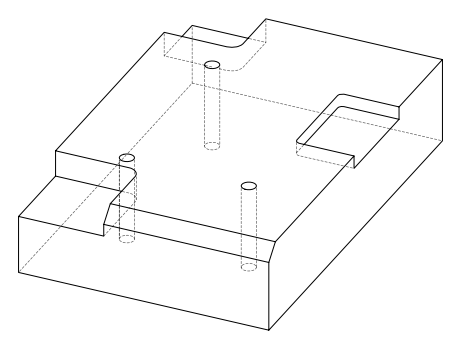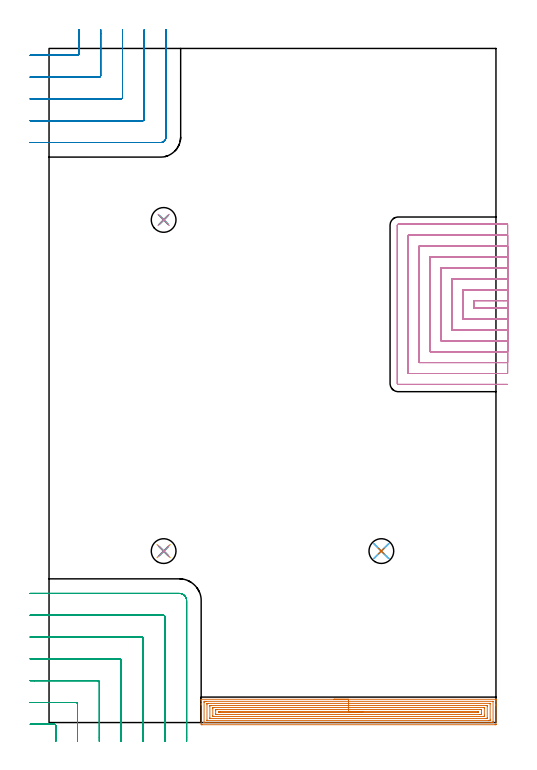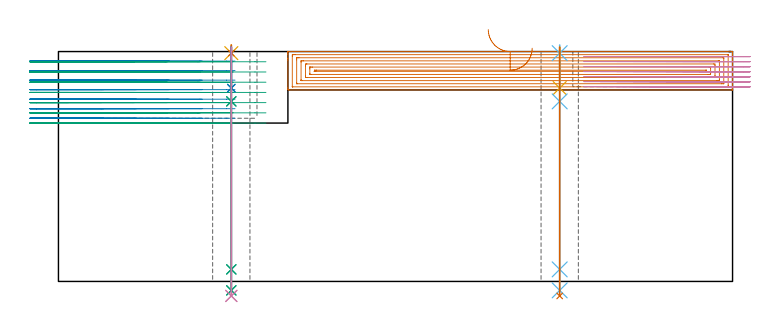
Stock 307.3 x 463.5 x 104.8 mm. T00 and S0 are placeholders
(PLAN: 16 operations, 12 tool changes, 66 min)
(1 AREA_MILL | FG_CHAMFER_SURFACE | UGT0205_001 | 11.56 min | 32199 mm3)
(2 MILL_CORNER_NOTCH_RECTANGULAR | CORNER_NOTCH_RECTANGULAR | UGT0201_094 | Follow Part, ap 5, ae 75% | 8.63 min | 204281 mm3)
(3 MILL_CORNER_NOTCH_RECTANGULAR_1 | CORNER_NOTCH_RECTANGULAR_1 | UGT0201_094 | Follow Part, ap 5, ae 75% | 12.93 min | 334184 mm3)
(4 MILL_SLOT | SLOT_PARTIAL_RECTANGULAR | NXT0201_013 | Follow Part, ap 2.5, ae 75% | 29.54 min | 139721 mm3)
(5 SPOT_DRILL | STEP1HOLE | NXT0321_9005460120000 | 0.03 min | 47 mm3)
(6 SPOT_DRILL_1 | STEP1HOLE_1 | NXT0321_9005460120000 | 0.03 min | 14 mm3)
(7 SPOT_DRILL_2 | STEP1HOLE_2 | NXT0321_9005460120000 | 0.03 min | 3 mm3)
(8 DRILL_BLIND_HOLE_INTO_CENTER | STEP1HOLE | NXT0301_082 | 0.08 min | 1463 mm3)
(9 GUN_DRILL_THROUGH_HOLE | STEP1HOLE | UGT0307_008 | 0.54 min | 8469 mm3)
(10 DRILL_TO_ENLARGE_THROUGH_HOLE | STEP1HOLE | UGT0301_044 | 0.46 min | 13790 mm3)
(11 DRILL_BLIND_HOLE_INTO_CENTER_1 | STEP1HOLE_1 | NXT0301_082 | 0.08 min | 1459 mm3)
(12 GUN_DRILL_THROUGH_HOLE_1 | STEP1HOLE_1 | UGT0307_008 | 0.54 min | 8476 mm3)
(13 DRILL_TO_ENLARGE_THROUGH_HOLE_1 | STEP1HOLE_1 | UGT0301_044 | 0.46 min | 13800 mm3)
(14 DRILL_BLIND_HOLE_INTO_CENTER_2 | STEP1HOLE_2 | NXT0301_082 | 0.08 min | 1458 mm3)
(15 GUN_DRILL_THROUGH_HOLE_2 | STEP1HOLE_2 | UGT0307_008 | 0.54 min | 8467 mm3)
(16 DRILL_TO_ENLARGE_THROUGH_HOLE_2 | STEP1HOLE_2 | UGT0301_044 | 0.46 min | 13804 mm3)
(TOOL UGT0205_001 | Chamfer Mill 20 x 3 x 45 deg. | D20 FL50 Z2)
(TOOL UGT0201_094 | End mill 20 mm | D20 FL38 Z4)
(TOOL NXT0201_013 | ENDMILL 10mm | D10 FL30 Z4)
(TOOL NXT0321_9005460120000 | NC Spot Drill, 142deg, 12mm, Carbide, Uncoated | D12 PA142 FL30 Z2)
(TOOL NXT0301_082 | Carbide Drill 11.1mm [860.1-1110-033A1-MM 2214] | D11.1 PA140 FL55 Z2)
(TOOL UGT0307_008 | Gun Drill 11 mm | D11 PA130 FL24 Z1)
(TOOL UGT0301_044 | Twist Drill 17 mm | D17 PA118 FL125 Z2)
(OP 1 AREA_MILL)
G17 G21 G94 G90
T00 M6
G54
G17 G0 G90 X195.95 Y16. S1061 M3
G43 Z114.8 H0
G94 G1 X195.988 Z113.928 F250.
X196.102 Z113.063
X196.291 Z112.212
X196.553 Z111.38
X196.887 Z110.574
X197.29 Z109.8
X197.758 Z109.064
X198.29 Z108.372
X198.879 Z107.729
X199.522 Z107.139
X200.214 Z106.608
X200.95 Z106.14
X201.724 Z105.737
X202.53 Z105.403
X203.362 Z105.141
X204.214 Z104.952
X205.078 Z104.838
X205.95 Z104.8
X307.152
X307.29 Y15.998 Z104.789
X307.297 Y15.867 Z104.659
X307.3 Y15.729 Z104.528
Y15.3 Z104.099
Y14.715 Z103.51
Y12.666 Z101.464
Y12.08 Z100.875
Y11.495 Z100.29
Y-1.093 Z87.704
X307.297 Y-1.389 Z87.408
X307.29 Y-1.492 Z87.305
X307.186 Y-1.499 Z87.299
X306.706 Y-1.5 Z87.3
X105.194 Y-1.499 Z87.301
X104.786 Y-1.495 Z87.303
X104.61 Y-1.492 Z87.305
X104.605 Y-1.093 Z87.704
X104.6 Y-0.508 Z88.289
Y12.08 Z100.875
Y12.666 Z101.464
Y12.959 Z101.755
Y14.715 Z103.51
Y15.299 Z104.099
Y15.73 Z104.529
X104.603 Y15.867 Z104.659
X104.61 Y15.998 Z104.789
X104.748 Y16. Z104.8
X205.95
Y14.586 Z103.386
X305.055 Y14.585 Z103.385
X305.268 Y14.581 Z103.381
X305.288 Y14.579 Z103.379
X305.293 Y14.565 Z103.365
X305.298 Y14.539 Z103.339
X305.299 Y14.513 Z103.313
X305.3 Y14.343 Z103.143
X305.299 Y0.663 Z89.463
X305.298 Y0.294 Z89.094
X305.29 Y-0.073 Z88.727
X304.923 Y-0.082 Z88.718
X304.79 Y-0.084 Z88.716
X304.031 Y-0.086 Z88.714
X106.845 Y-0.085 Z88.715
X106.632 Y-0.081 Z88.719
X106.612 Y-0.079 Z88.721
X106.607 Y-0.065 Z88.735
X106.602 Y-0.039 Z88.761
X106.601 Y-0.013 Z88.787
X106.6 Y0.157 Z88.957
X106.601 Y13.837 Z102.637
X106.602 Y14.206 Z103.006
X106.61 Y14.573 Z103.373
X106.977 Y14.582 Z103.382
X107.11 Y14.584 Z103.384
X107.869 Y14.586 Z103.386
X205.95
Y13.172 Z101.972
X302.923 Y13.171 Z101.971
X303.139 Y13.17 Z101.97
X303.211 Y13.168 Z101.968
X303.266 Y13.165 Z101.965
X303.29 Y13.157 Z101.957
X303.293 Y13.117 Z101.917
X303.297 Y12.959 Z101.759
X303.3 Y12.801 Z101.601
Y2.261 Z91.061
X303.298 Y1.541 Z90.341
X303.296 Y1.387 Z90.187
X303.29 Y1.337 Z90.137
X303.246 Y1.335 Z90.135
X303.139 Y1.332 Z90.132
X302.463 Y1.329 Z90.129
X302.248
X108.977
X108.761 Y1.33 Z90.13
X108.689 Y1.332 Z90.132
X108.634 Y1.335 Z90.135
X108.61 Y1.343 Z90.143
X108.607 Y1.383 Z90.183
X108.603 Y1.541 Z90.341
X108.6 Y1.699 Z90.499
Y12.239 Z101.039
X108.602 Y12.959 Z101.759
X108.604 Y13.113 Z101.913
X108.61 Y13.163 Z101.963
X108.654 Y13.165 Z101.965
X108.761 Y13.168 Z101.968
X109.437 Y13.171 Z101.971
X109.652
X205.95 Y13.172 Z101.972
Y11.757 Z100.557
X300.793 Y11.756 Z100.556
X301.181 Y11.753 Z100.553
X301.263 Y11.75 Z100.55
X301.29 Y11.746 Z100.546
X301.293 Y11.707 Z100.507
X301.296 Y11.617 Z100.417
X301.3 Y11.257 Z100.057
X301.299 Y3.298 Z92.098
X301.293 Y2.886 Z91.686
X301.29 Y2.785 Z91.585
X301.276 Y2.749 Z91.549
X301.215 Y2.748 Z91.548
X301.026 Y2.745 Z91.545
X300.464 Y2.743 Z91.543
X300.136
X111.107 Y2.744 Z91.544
X110.719 Y2.747 Z91.547
X110.637 Y2.75 Z91.55
X110.61 Y2.754 Z91.554
X110.607 Y2.793 Z91.593
X110.604 Y2.883 Z91.683
X110.6 Y3.243 Z92.043
X110.601 Y11.202 Z100.002
X110.607 Y11.614 Z100.414
X110.61 Y11.715 Z100.515
X110.624 Y11.751 Z100.551
X110.685 Y11.752 Z100.552
X110.874 Y11.755 Z100.555
X111.436 Y11.757 Z100.557
X111.764
X205.95
Y10.343 Z99.143
X298.681 Y10.342 Z99.142
X299.29 Y10.324 Z99.124
X299.299 Y9.716 Z98.516
Y5.054 Z93.854
X299.297 Y4.448 Z93.248
X299.29 Y4.176 Z92.976
X298.7 Y4.157 Z92.957
X298.681
X113.219 Y4.158 Z92.958
X112.61 Y4.176 Z92.976
X112.601 Y4.784 Z93.584
Y9.446 Z98.246
X112.603 Y10.052 Z98.852
X112.61 Y10.324 Z99.124
X113.2 Y10.343 Z99.143
X113.219
X205.95
Y8.929 Z97.729
X296.531
X296.898 Y8.927 Z97.727
X297.264 Y8.924 Z97.724
X297.283 Y8.922 Z97.722
X297.29 Y8.915 Z97.715
X297.294 Y8.875 Z97.675
X297.298 Y8.805 Z97.605
X297.3 Y8.699 Z97.499
Y8.567 Z97.367
Y6.415 Z95.215
X297.299 Y5.933 Z94.733
X297.298 Y5.735 Z94.535
X297.294 Y5.636 Z94.436
X297.29 Y5.588 Z94.388
X297.283 Y5.578 Z94.378
X297.26 Y5.576 Z94.376
X296.898 Y5.573 Z94.373
X296.373 Y5.571 Z94.371
X296.006
X115.369
X115.002 Y5.573 Z94.373
X114.636 Y5.576 Z94.376
X114.617 Y5.578 Z94.378
X114.61 Y5.586 Z94.386
X114.606 Y5.625 Z94.425
X114.602 Y5.695 Z94.495
X114.6 Y5.801 Z94.601
Y5.933 Z94.733
Y8.085 Z96.885
X114.601 Y8.567 Z97.367
X114.602 Y8.765 Z97.565
X114.606 Y8.864 Z97.664
X114.61 Y8.912 Z97.712
X114.617 Y8.922 Z97.722
X114.64 Y8.924 Z97.724
X115.002 Y8.927 Z97.727
X115.527 Y8.929 Z97.729
X115.894
X205.95
Y7.515 Z96.315
X295.114 Y7.514 Z96.314
X295.294 Y7.512 Z96.312
X295.297 Y7.51 Z96.31
X295.299 Y7.507 Z96.307
Y7.159 Z95.959
X295.298 Y7.067 Z95.867
X295.293 Y7.007 Z95.807
X295.289 Y6.991 Z95.791
X295.281 Y6.989 Z95.789
X295.249 Y6.987 Z95.787
X295.114 Y6.986 Z95.786
X294.937 Y6.985 Z95.785
X117.323
X116.786 Y6.987 Z95.787
X116.606 Y6.988 Z95.788
X116.603 Y6.99 Z95.79
X116.602 Y6.992 Z95.792
X116.749 Y7.508 Z96.308
X116.786 Y7.51 Z96.31
X116.964 Y7.513 Z96.313
X117.5 Y7.515 Z96.315
X117.677
X205.95
X206.822 Z96.353
X207.686 Z96.467
X208.538 Z96.655
X209.37 Z96.918
X210.176 Z97.252
X210.95 Z97.654
X211.686 Z98.123
X212.378 Z98.654
X213.021 Z99.244
X213.61 Z99.887
X214.142 Z100.579
X214.61 Z101.315
X215.013 Z102.088
X215.347 Z102.894
X215.609 Z103.726
X215.798 Z104.578
X215.912 Z105.443
X215.95 Z106.315
G0 Z114.8
M5
M2
(OP 2 MILL_CORNER_NOTCH_RECTANGULAR)
G17 G21 G94 G90
T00 M6
G54
G17 G0 G90 X-13. Y458.8 S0 M3
G43 Z114.8 H0
Z100.457
G94 G1 X-10. F250.
X19.506 F500.
G3 X20.5 Y459.794 R1.
G1 Y473.5
Y476.5 F250.
G0 Z114.8
X-13. Y443.8
Z100.457
G1 X-10.
X34.506 F500.
G3 X35.5 Y444.794 R1.
G1 Y473.5
Y476.5 F250.
G0 Z114.8
X-13. Y428.8
Z100.457
G1 X-10.
X49.505 F500.
G3 X50.5 Y429.795 R1.
G1 Y473.5
Y476.5 F250.
G0 Z114.8
X-13. Y413.8
Z100.457
G1 X-10.
X64.505 F500.
G3 X65.5 Y414.795 R1.
G1 Y473.5
Y476.5 F250.
G0 Z114.8
X-13. Y398.8
Z100.457
G1 X-10.
X76.6 F500.
G3 X80.5 Y402.7 R3.9
G1 Y473.5
Y476.5 F250.
G0 Z114.8
X-13. Y458.8
Z96.114
G1 X-10.
X19.506 F500.
G3 X20.5 Y459.794 R1.
G1 Y473.5
Y476.5 F250.
G0 Z114.8
X-13. Y443.8
Z96.114
G1 X-10.
X34.506 F500.
G3 X35.5 Y444.794 R1.
G1 Y473.5
Y476.5 F250.
G0 Z114.8
X-13. Y428.8
Z96.114
G1 X-10.
X49.505 F500.
G3 X50.5 Y429.795 R1.
G1 Y473.5
Y476.5 F250.
G0 Z114.8
X-13. Y413.8
Z96.114
G1 X-10.
X64.505 F500.
G3 X65.5 Y414.795 R1.
G1 Y473.5
Y476.5 F250.
G0 Z114.8
X-13. Y398.8
Z96.114
G1 X-10.
X76.6 F500.
G3 X80.5 Y402.7 R3.9
G1 Y473.5
Y476.5 F250.
G0 Z114.8
X-13. Y458.8
Z91.771
G1 X-10.
X19.506 F500.
G3 X20.5 Y459.794 R1.
G1 Y473.5
Y476.5 F250.
G0 Z114.8
X-13. Y443.8
Z91.771
G1 X-10.
X34.506 F500.
G3 X35.5 Y444.794 R1.
G1 Y473.5
Y476.5 F250.
G0 Z114.8
X-13. Y428.8
Z91.771
G1 X-10.
X49.505 F500.
G3 X50.5 Y429.795 R1.
G1 Y473.5
Y476.5 F250.
G0 Z114.8
X-13. Y413.8
Z91.771
G1 X-10.
X64.505 F500.
G3 X65.5 Y414.795 R1.
G1 Y473.5
Y476.5 F250.
G0 Z114.8
X-13. Y398.8
Z91.771
G1 X-10.
X76.6 F500.
G3 X80.5 Y402.7 R3.9
G1 Y473.5
Y476.5 F250.
G0 Z114.8
X-13. Y458.8
Z87.429
G1 X-10.
X19.506 F500.
G3 X20.5 Y459.794 R1.
G1 Y473.5
Y476.5 F250.
G0 Z114.8
X-13. Y443.8
Z87.429
G1 X-10.
X34.506 F500.
G3 X35.5 Y444.794 R1.
G1 Y473.5
Y476.5 F250.
G0 Z114.8
X-13. Y428.8
Z87.429
G1 X-10.
X49.505 F500.
G3 X50.5 Y429.795 R1.
G1 Y473.5
Y476.5 F250.
G0 Z114.8
X-13. Y413.8
Z87.429
G1 X-10.
X64.505 F500.
G3 X65.5 Y414.795 R1.
G1 Y473.5
Y476.5 F250.
G0 Z114.8
X-13. Y398.8
Z87.429
G1 X-10.
X76.6 F500.
G3 X80.5 Y402.7 R3.9
G1 Y473.5
Y476.5 F250.
G0 Z114.8
X-13. Y458.8
Z83.086
G1 X-10.
X19.506 F500.
G3 X20.5 Y459.794 R1.
G1 Y473.5
Y476.5 F250.
G0 Z114.8
X-13. Y443.8
Z83.086
G1 X-10.
X34.506 F500.
G3 X35.5 Y444.794 R1.
G1 Y473.5
Y476.5 F250.
G0 Z114.8
X-13. Y428.8
Z83.086
G1 X-10.
X49.505 F500.
G3 X50.5 Y429.795 R1.
G1 Y473.5
Y476.5 F250.
G0 Z114.8
X-13. Y413.8
Z83.086
G1 X-10.
X64.505 F500.
G3 X65.5 Y414.795 R1.
G1 Y473.5
Y476.5 F250.
G0 Z114.8
X-13. Y398.8
Z83.086
G1 X-10.
X76.6 F500.
G3 X80.5 Y402.7 R3.9
G1 Y473.5
Y476.5 F250.
G0 Z114.8
X-13. Y458.8
Z78.743
G1 X-10.
X19.506 F500.
G3 X20.5 Y459.794 R1.
G1 Y473.5
Y476.5 F250.
G0 Z114.8
X-13. Y443.8
Z78.743
G1 X-10.
X34.506 F500.
G3 X35.5 Y444.794 R1.
G1 Y473.5
Y476.5 F250.
G0 Z114.8
X-13. Y428.8
Z78.743
G1 X-10.
X49.505 F500.
G3 X50.5 Y429.795 R1.
G1 Y473.5
Y476.5 F250.
G0 Z114.8
X-13. Y413.8
Z78.743
G1 X-10.
X64.505 F500.
G3 X65.5 Y414.795 R1.
G1 Y473.5
Y476.5 F250.
G0 Z114.8
X-13. Y398.8
Z78.743
G1 X-10.
X76.6 F500.
G3 X80.5 Y402.7 R3.9
G1 Y473.5
Y476.5 F250.
G0 Z114.8
X-13. Y458.8
Z74.4
G1 X-10.
X19.506 F500.
G3 X20.5 Y459.794 R1.
G1 Y473.5
Y476.5 F250.
G0 Z114.8
X-13. Y443.8
Z74.4
G1 X-10.
X34.506 F500.
G3 X35.5 Y444.794 R1.
G1 Y473.5
Y476.5 F250.
G0 Z114.8
X-13. Y428.8
Z74.4
G1 X-10.
X49.505 F500.
G3 X50.5 Y429.795 R1.
G1 Y473.5
Y476.5 F250.
G0 Z114.8
X-13. Y413.8
Z74.4
G1 X-10.
X64.505 F500.
G3 X65.5 Y414.795 R1.
G1 Y473.5
Y476.5 F250.
G0 Z114.8
X-13. Y398.8
Z74.4
G1 X-10.
X76.6 F500.
G3 X80.5 Y402.7 R3.9
G1 Y473.5
Y476.5 F250.
G0 Z114.8
M5
M2
(OP 3 MILL_CORNER_NOTCH_RECTANGULAR_1)
G17 G21 G94 G90
T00 M6
G54
G17 G0 G90 X4.6 Y-13. S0 M3
G43 Z114.8 H0
Z100.143
G94 G1 Y-10. F250.
Y-2.193 F500.
G3 X3.607 Y-1.2 R1.
G1 X-9.928
X-12.928 F250.
G0 Z114.8
X19.6 Y-13.
Z100.143
G1 Y-10.
Y12.806 F500.
G3 X18.606 Y13.8 R1.
G1 X-10.
X-13. F250.
G0 Z114.8
X34.6 Y-13.
Z100.143
G1 Y-10.
Y27.806 F500.
G3 X33.606 Y28.8 R1.
G1 X-10.
X-13. F250.
G0 Z114.8
X49.6 Y-13.
Z100.143
G1 Y-10.
Y42.806 F500.
G3 X48.606 Y43.8 R1.
G1 X-10.
X-13. F250.
G0 Z114.8
X64.6 Y-13.
Z100.143
G1 Y-10.
Y57.805 F500.
G3 X63.605 Y58.8 R1.
G1 X-10.
X-13. F250.
G0 Z114.8
X79.6 Y-13.
Z100.143
G1 Y-10.
Y72.805 F500.
G3 X78.605 Y73.8 R1.
G1 X-10.
X-13. F250.
G0 Z114.8
X94.6 Y-13.
Z100.143
G1 Y-10.
Y83.8 F500.
G3 X89.6 Y88.8 R5.
G1 X-10.
X-13. F250.
G0 Z114.8
X4.6 Y-13.
Z95.486
G1 Y-10.
Y-2.193 F500.
G3 X3.607 Y-1.2 R1.
G1 X-9.928
X-12.928 F250.
G0 Z114.8
X19.6 Y-13.
Z95.486
G1 Y-10.
Y12.807 F500.
G3 X18.607 Y13.8 R1.
G1 X-10.
X-13. F250.
G0 Z114.8
X34.6 Y-13.
Z95.486
G1 Y-10.
Y27.806 F500.
G3 X33.606 Y28.8 R1.
G1 X-10.
X-13. F250.
G0 Z114.8
X49.6 Y-13.
Z95.486
G1 Y-10.
Y42.806 F500.
G3 X48.606 Y43.8 R1.
G1 X-10.
X-13. F250.
G0 Z114.8
X64.6 Y-13.
Z95.486
G1 Y-10.
Y57.805 F500.
G3 X63.605 Y58.8 R1.
G1 X-10.
X-13. F250.
G0 Z114.8
X79.6 Y-13.
Z95.486
G1 Y-10.
Y72.805 F500.
G3 X78.605 Y73.8 R1.
G1 X-10.
X-13. F250.
G0 Z114.8
X94.6 Y-13.
Z95.486
G1 Y-10.
Y83.8 F500.
G3 X89.6 Y88.8 R5.
G1 X-10.
X-13. F250.
G0 Z114.8
X4.6 Y-13.
Z90.829
G1 Y-10.
Y-2.193 F500.
G3 X3.607 Y-1.2 R1.
G1 X-9.928
X-12.928 F250.
G0 Z114.8
X19.6 Y-13.
Z90.829
G1 Y-10.
Y12.807 F500.
G3 X18.607 Y13.8 R1.
G1 X-10.
X-13. F250.
G0 Z114.8
X34.6 Y-13.
Z90.829
G1 Y-10.
Y27.806 F500.
G3 X33.606 Y28.8 R1.
G1 X-10.
X-13. F250.
G0 Z114.8
X49.6 Y-13.
Z90.829
G1 Y-10.
Y42.806 F500.
G3 X48.606 Y43.8 R1.
G1 X-10.
X-13. F250.
G0 Z114.8
X64.6 Y-13.
Z90.829
G1 Y-10.
Y57.805 F500.
G3 X63.605 Y58.8 R1.
G1 X-10.
X-13. F250.
G0 Z114.8
X79.6 Y-13.
Z90.829
G1 Y-10.
Y72.805 F500.
G3 X78.605 Y73.8 R1.
G1 X-10.
X-13. F250.
G0 Z114.8
X94.6 Y-13.
Z90.829
G1 Y-10.
Y83.8 F500.
G3 X89.6 Y88.8 R5.
G1 X-10.
X-13. F250.
G0 Z114.8
X4.6 Y-13.
Z86.171
G1 Y-10.
Y-2.193 F500.
G3 X3.607 Y-1.2 R1.
G1 X-9.928
X-12.928 F250.
G0 Z114.8
X19.6 Y-13.
Z86.171
G1 Y-10.
Y12.807 F500.
G3 X18.607 Y13.8 R1.
G1 X-10.
X-13. F250.
G0 Z114.8
X34.6 Y-13.
Z86.171
G1 Y-10.
Y27.806 F500.
G3 X33.606 Y28.8 R1.
G1 X-10.
X-13. F250.
G0 Z114.8
X49.6 Y-13.
Z86.171
G1 Y-10.
Y42.806 F500.
G3 X48.606 Y43.8 R1.
G1 X-10.
X-13. F250.
G0 Z114.8
X64.6 Y-13.
Z86.171
G1 Y-10.
Y57.805 F500.
G3 X63.605 Y58.8 R1.
G1 X-10.
X-13. F250.
G0 Z114.8
X79.6 Y-13.
Z86.171
G1 Y-10.
Y72.805 F500.
G3 X78.605 Y73.8 R1.
G1 X-10.
X-13. F250.
G0 Z114.8
X94.6 Y-13.
Z86.171
G1 Y-10.
Y83.8 F500.
G3 X89.6 Y88.8 R5.
G1 X-10.
X-13. F250.
G0 Z114.8
X4.6 Y-13.
Z81.514
G1 Y-10.
Y-2.193 F500.
G3 X3.607 Y-1.2 R1.
G1 X-9.928
X-12.928 F250.
G0 Z114.8
X19.6 Y-13.
Z81.514
G1 Y-10.
Y12.807 F500.
G3 X18.607 Y13.8 R1.
G1 X-10.
X-13. F250.
G0 Z114.8
X34.6 Y-13.
Z81.514
G1 Y-10.
Y27.806 F500.
G3 X33.606 Y28.8 R1.
G1 X-10.
X-13. F250.
G0 Z114.8
X49.6 Y-13.
Z81.514
G1 Y-10.
Y42.806 F500.
G3 X48.606 Y43.8 R1.
G1 X-10.
X-13. F250.
G0 Z114.8
X64.6 Y-13.
Z81.514
G1 Y-10.
Y57.805 F500.
G3 X63.605 Y58.8 R1.
G1 X-10.
X-13. F250.
G0 Z114.8
X79.6 Y-13.
Z81.514
G1 Y-10.
Y72.805 F500.
G3 X78.605 Y73.8 R1.
G1 X-10.
X-13. F250.
G0 Z114.8
X94.6 Y-13.
Z81.514
G1 Y-10.
Y83.8 F500.
G3 X89.6 Y88.8 R5.
G1 X-10.
X-13. F250.
G0 Z114.8
X4.6 Y-13.
Z76.857
G1 Y-10.
Y-2.193 F500.
G3 X3.607 Y-1.2 R1.
G1 X-9.928
X-12.928 F250.
G0 Z114.8
X19.6 Y-13.
Z76.857
G1 Y-10.
Y12.807 F500.
G3 X18.607 Y13.8 R1.
G1 X-10.
X-13. F250.
G0 Z114.8
X34.6 Y-13.
Z76.857
G1 Y-10.
Y27.806 F500.
G3 X33.606 Y28.8 R1.
G1 X-10.
X-13. F250.
G0 Z114.8
X49.6 Y-13.
Z76.857
G1 Y-10.
Y42.806 F500.
G3 X48.606 Y43.8 R1.
G1 X-10.
X-13. F250.
G0 Z114.8
X64.6 Y-13.
Z76.857
G1 Y-10.
Y57.805 F500.
G3 X63.605 Y58.8 R1.
G1 X-10.
X-13. F250.
G0 Z114.8
X79.6 Y-13.
Z76.857
G1 Y-10.
Y72.805 F500.
G3 X78.605 Y73.8 R1.
G1 X-10.
X-13. F250.
G0 Z114.8
X94.6 Y-13.
Z76.857
G1 Y-10.
Y83.8 F500.
G3 X89.6 Y88.8 R5.
G1 X-10.
X-13. F250.
G0 Z114.8
X4.6 Y-13.
Z72.2
G1 Y-10.
Y-2.193 F500.
G3 X3.607 Y-1.2 R1.
G1 X-9.928
X-12.928 F250.
G0 Z114.8
X19.6 Y-13.
Z72.2
G1 Y-10.
Y12.807 F500.
G3 X18.607 Y13.8 R1.
G1 X-10.
X-13. F250.
G0 Z114.8
X34.6 Y-13.
Z72.2
G1 Y-10.
Y27.806 F500.
G3 X33.606 Y28.8 R1.
G1 X-10.
X-13. F250.
G0 Z114.8
X49.6 Y-13.
Z72.2
G1 Y-10.
Y42.806 F500.
G3 X48.606 Y43.8 R1.
G1 X-10.
X-13. F250.
G0 Z114.8
X64.6 Y-13.
Z72.2
G1 Y-10.
Y57.805 F500.
G3 X63.605 Y58.8 R1.
G1 X-10.
X-13. F250.
G0 Z114.8
X79.6 Y-13.
Z72.2
G1 Y-10.
Y72.805 F500.
G3 X78.605 Y73.8 R1.
G1 X-10.
X-13. F250.
G0 Z114.8
X94.6 Y-13.
Z72.2
G1 Y-10.
Y83.8 F500.
G3 X89.6 Y88.8 R5.
G1 X-10.
X-13. F250.
G0 Z114.8
M5
M2
(OP 4 MILL_SLOT)
G17 G21 G94 G90
T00 M6
G54
G17 G0 G90 X315.3 Y290.1 S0 M3
G43 Z114.8 H0
Z102.514
G94 G1 X312.3 F250.
X292. F500.
Y285.
X312.3
X315.3 F250.
Y297.6
X312.3
X284.5 F500.
Y277.5
X312.3
X315.3 F250.
Y305.1
X312.3
X277. F500.
Y270.
X312.3
X315.3 F250.
Y312.6
X312.3
X269.5 F500.
Y262.5
X312.3
X315.3 F250.
Y320.1
X312.3
X262. F500.
Y255.
X312.3
X315.3 F250.
Y327.6
X312.3
X254.5 F500.
Y247.5
X312.3
X315.3 F250.
Y335.1
X312.3
X247. F500.
Y240.
X312.3
X315.3 F250.
Y342.6
X312.3
X240.1 F500.
G3 X239.5 Y342. R0.6
G1 Y233.1
G3 X240.1 Y232.5 R0.6
G1 X312.3
X315.3 F250.
G0 Y290.1 Z100.229
G1 X312.3
X292. F500.
Y285.
X312.3
X315.3 F250.
Y297.6
X312.3
X284.5 F500.
Y277.5
X312.3
X315.3 F250.
Y305.1
X312.3
X277. F500.
Y270.
X312.3
X315.3 F250.
Y312.6
X312.3
X269.5 F500.
Y262.5
X312.3
X315.3 F250.
Y320.1
X312.3
X262. F500.
Y255.
X312.3
X315.3 F250.
Y327.6
X312.3
X254.5 F500.
Y247.5
X312.3
X315.3 F250.
Y335.1
X312.3
X247. F500.
Y240.
X312.3
X315.3 F250.
Y342.6
X312.3
X240.1 F500.
G3 X239.5 Y342. R0.6
G1 Y233.1
G3 X240.1 Y232.5 R0.6
G1 X312.3
X315.3 F250.
G0 Y290.1 Z97.943
G1 X312.3
X292. F500.
Y285.
X312.3
X315.3 F250.
Y297.6
X312.3
X284.5 F500.
Y277.5
X312.3
X315.3 F250.
Y305.1
X312.3
X277. F500.
Y270.
X312.3
X315.3 F250.
Y312.6
X312.3
X269.5 F500.
Y262.5
X312.3
X315.3 F250.
Y320.1
X312.3
X262. F500.
Y255.
X312.3
X315.3 F250.
Y327.6
X312.3
X254.5 F500.
Y247.5
X312.3
X315.3 F250.
Y335.1
X312.3
X247. F500.
Y240.
X312.3
X315.3 F250.
Y342.6
X312.3
X240.1 F500.
G3 X239.5 Y342. R0.6
G1 Y233.1
G3 X240.1 Y232.5 R0.6
G1 X312.3
X315.3 F250.
G0 Y290.1 Z95.657
G1 X312.3
X292. F500.
Y285.
X312.3
X315.3 F250.
Y297.6
X312.3
X284.5 F500.
Y277.5
X312.3
X315.3 F250.
Y305.1
X312.3
X277. F500.
Y270.
X312.3
X315.3 F250.
Y312.6
X312.3
X269.5 F500.
Y262.5
X312.3
X315.3 F250.
Y320.1
X312.3
X262. F500.
Y255.
X312.3
X315.3 F250.
Y327.6
X312.3
X254.5 F500.
Y247.5
X312.3
X315.3 F250.
Y335.1
X312.3
X247. F500.
Y240.
X312.3
X315.3 F250.
Y342.6
X312.3
X240.1 F500.
G3 X239.5 Y342. R0.6
G1 Y233.1
G3 X240.1 Y232.5 R0.6
G1 X312.3
X315.3 F250.
G0 Y290.1 Z93.371
G1 X312.3
X292. F500.
Y285.
X312.3
X315.3 F250.
Y297.6
X312.3
X284.5 F500.
Y277.5
X312.3
X315.3 F250.
Y305.1
X312.3
X277. F500.
Y270.
X312.3
X315.3 F250.
Y312.6
X312.3
X269.5 F500.
Y262.5
X312.3
X315.3 F250.
Y320.1
X312.3
X262. F500.
Y255.
X312.3
X315.3 F250.
Y327.6
X312.3
X254.5 F500.
Y247.5
X312.3
X315.3 F250.
Y335.1
X312.3
X247. F500.
Y240.
X312.3
X315.3 F250.
Y342.6
X312.3
X240.1 F500.
G3 X239.5 Y342. R0.6
G1 Y233.1
G3 X240.1 Y232.5 R0.6
G1 X312.3
X315.3 F250.
G0 Y290.1 Z91.086
G1 X312.3
X292. F500.
Y285.
X312.3
X315.3 F250.
Y297.6
X312.3
X284.5 F500.
Y277.5
X312.3
X315.3 F250.
Y305.1
X312.3
X277. F500.
Y270.
X312.3
X315.3 F250.
Y312.6
X312.3
X269.5 F500.
Y262.5
X312.3
X315.3 F250.
Y320.1
X312.3
X262. F500.
Y255.
X312.3
X315.3 F250.
Y327.6
X312.3
X254.5 F500.
Y247.5
X312.3
X315.3 F250.
Y335.1
X312.3
X247. F500.
Y240.
X312.3
X315.3 F250.
Y342.6
X312.3
X240.1 F500.
G3 X239.5 Y342. R0.6
G1 Y233.1
G3 X240.1 Y232.5 R0.6
G1 X312.3
X315.3 F250.
G0 Y290.1 Z88.8
G1 X312.3
X292. F500.
Y285.
X312.3
X315.3 F250.
Y297.6
X312.3
X284.5 F500.
Y277.5
X312.3
X315.3 F250.
Y305.1
X312.3
X277. F500.
Y270.
X312.3
X315.3 F250.
Y312.6
X312.3
X269.5 F500.
Y262.5
X312.3
X315.3 F250.
Y320.1
X312.3
X262. F500.
Y255.
X312.3
X315.3 F250.
Y327.6
X312.3
X254.5 F500.
Y247.5
X312.3
X315.3 F250.
Y335.1
X312.3
X247. F500.
Y240.
X312.3
X315.3 F250.
Y342.6
X312.3
X240.1 F500.
G3 X239.5 Y342. R0.6
G1 Y233.1
G3 X240.1 Y232.5 R0.6
G1 X312.3
X315.3 F250.
G0 Z114.8
M5
M2
(OP 5 SPOT_DRILL)
G17 G21 G94 G90
T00 M6
G54
G17 G0 G90 X78.8 Y117.9 S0 M3
G43 Z114.8 H0
G94 G81 G98 Z104.068 F250. R107.8
G80
M5
M2
(OP 6 SPOT_DRILL_1)
G17 G21 G94 G90
T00 M6
G54
G17 G0 G90 X228.5 Y117.9 S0 M3
G43 Z114.8 H0
G94 G81 G98 Z104.068 F250. R107.8
G80
M5
M2
(OP 7 SPOT_DRILL_2)
G17 G21 G94 G90
T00 M6
G54
G17 G0 G90 X78.8 Y345.6 S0 M3
G43 Z114.8 H0
G94 G81 G98 Z104.068 F250. R107.8
G80
M5
M2
(OP 8 DRILL_BLIND_HOLE_INTO_CENTER)
G17 G21 G94 G90
T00 M6
G54
G17 G0 G90 X78.8 Y117.9 S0 M3
G43 Z114.8 H1
G94 G81 G98 Z88.15 F250. R106.8
G80
M5
M2
(OP 9 GUN_DRILL_THROUGH_HOLE)
G17 G21 G94 G90
T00 M6
G54
G17 G0 G90 X78.8 Y117.9 M8
G43 Z114.8 H0
Z100.989
S716 M3
G94 G1 Z82.087 F125. M26
G4 X.084
Z5.5 F250.
G4 X.084
Z-4.065 F125.
G4 X.084
M5
M9
G0 Z100.989
Z114.8
M2
(OP 10 DRILL_TO_ENLARGE_THROUGH_HOLE)
G17 G21 G94 G90
T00 M6
G54
G17 G0 G90 X78.8 Y117.9 S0 M3
G43 Z114.8 H0
G94 G73 G98 Z-6.607 F250. Q15.915 R106.8
G80
M5
M2
(OP 11 DRILL_BLIND_HOLE_INTO_CENTER_1)
G17 G21 G94 G90
T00 M6
G54
G17 G0 G90 X228.5 Y117.9 S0 M3
G43 Z114.8 H1
G94 G81 G98 Z88.15 F250. R106.8
G80
M5
M2
(OP 12 GUN_DRILL_THROUGH_HOLE_1)
G17 G21 G94 G90
T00 M6
G54
G17 G0 G90 X228.5 Y117.9 M8
G43 Z114.8 H0
Z100.989
S716 M3
G94 G1 Z82.087 F125. M26
G4 X.084
Z5.5 F250.
G4 X.084
Z-4.065 F125.
G4 X.084
M5
M9
G0 Z100.989
Z114.8
M2
(OP 13 DRILL_TO_ENLARGE_THROUGH_HOLE_1)
G17 G21 G94 G90
T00 M6
G54
G17 G0 G90 X228.5 Y117.9 S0 M3
G43 Z114.8 H0
G94 G73 G98 Z-6.607 F250. Q15.915 R106.8
G80
M5
M2
(OP 14 DRILL_BLIND_HOLE_INTO_CENTER_2)
G17 G21 G94 G90
T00 M6
G54
G17 G0 G90 X78.8 Y345.6 S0 M3
G43 Z114.8 H1
G94 G81 G98 Z88.15 F250. R106.8
G80
M5
M2
(OP 15 GUN_DRILL_THROUGH_HOLE_2)
G17 G21 G94 G90
T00 M6
G54
G17 G0 G90 X78.8 Y345.6 M8
G43 Z114.8 H0
Z100.989
S716 M3
G94 G1 Z82.087 F125. M26
G4 X.084
Z5.5 F250.
G4 X.084
Z-4.065 F125.
G4 X.084
M5
M9
G0 Z100.989
Z114.8
M2
(OP 16 DRILL_TO_ENLARGE_THROUGH_HOLE_2)
G17 G21 G94 G90
T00 M6
G54
G17 G0 G90 X78.8 Y345.6 S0 M3
G43 Z114.8 H0
G94 G73 G98 Z-6.607 F250. Q15.915 R106.8
G80
M5
M2
